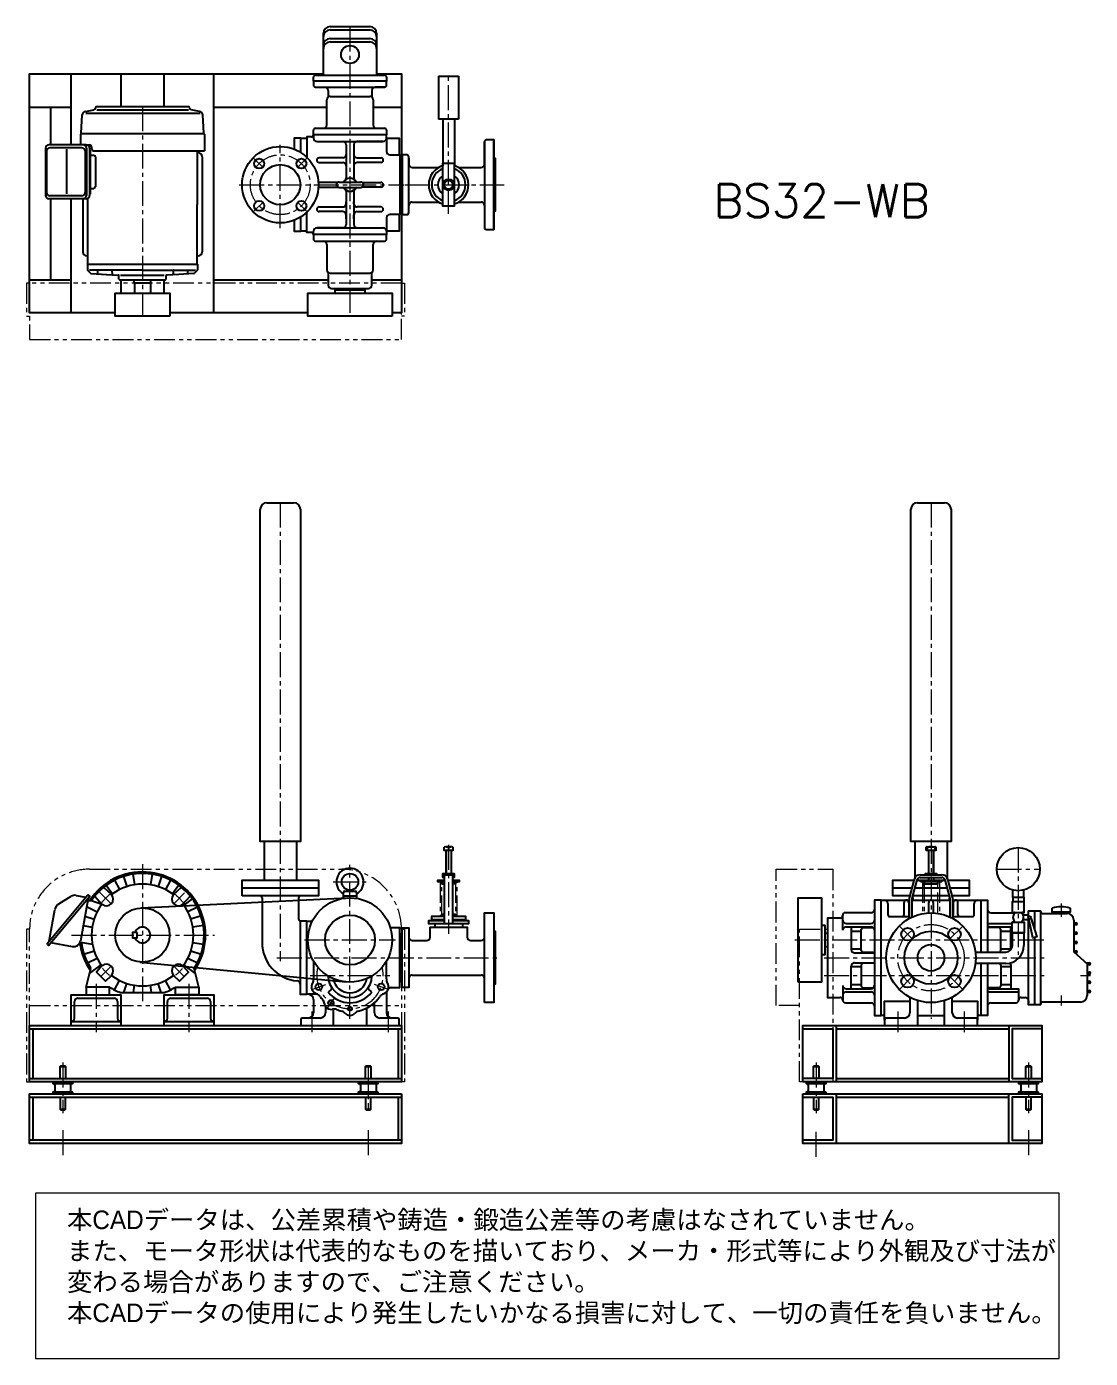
# Model space of a CAD drawing. Extents: x 6471 to 8073, y -2782 to -778.
import ezdxf
from ezdxf.enums import TextEntityAlignment as Align

# ---------------------------------------------------------------- set-up
doc = ezdxf.new("R2010")
doc.units = 0
doc.header["$LTSCALE"] = 50
doc.header["$MEASUREMENT"] = 0
doc.linetypes.add('CENTER2', pattern=[1.125, 0.75, -0.125, 0.125, -0.125])
doc.linetypes.add('PHANTOM2', pattern=[1.25, 0.625, -0.125, 0.125, -0.125, 0.125, -0.125])
doc.layers.add('1', color=7, linetype='CONTINUOUS')
for name, color, linetype, lineweight in [('オブジェクト', 3, 'CONTINUOUS', 25), ('テキスト（引出線含む）', 7, 'CONTINUOUS', 15), ('中心線', 1, 'CENTER2', 15), ('想像線（二点鎖線）', 2, 'PHANTOM2', 15), ('細線', 6, 'CONTINUOUS', 15)]:
    doc.layers.add(name, color=color, linetype=linetype, lineweight=lineweight)
doc.styles.add('ANLET-A', font='romans.shx', dxfattribs={"bigfont": 'extfont2.shx'})
doc.styles.add('スタイル1', font='MS PGothic.ttf')

# ---------------------------------------------------------------- blocks, each defined once
blk = doc.blocks.new('CADデータコメント')
at = {"layer": 'テキスト（引出線含む）'}
blk.add_lwpolyline([(0, 0), (220.22, 0), (220.22, 35.5), (0, 35.5)], close=True, dxfattribs=at)
at = {"layer": 'テキスト（引出線含む）', "insert": (6.76, 31.8), "char_height": 4, "width": 218.4495, "attachment_point": 1, "style": 'スタイル1'}
blk.add_mtext('本CADデータは、公差累積や鋳造・鍛造公差等の考慮はなされていません。\\Pまた、モータ形状は代表的なものを描いており、メーカ・形式等により外観及び寸法が\\P変わる場合がありますので、ご注意ください。\\P本CADデータの使用により発生したいかなる損害に対して、一切の責任を負いません。', dxfattribs=at)

msp = doc.modelspace()

# ---------------------------------------------------------------- linework, layer by layer
at = {"layer": '1', "color": 3, "linetype": 'Continuous'}
for p, q in [((6575.1, -899.6), (6575, -900.2)), ((6577.3, -897.5), (6714.3, -897.5)), ((6716.5, -899.6), (6716.6, -900.2)), ((6553.6, -938), (6555, -910.5)), ((6559.8, -905.2), (6572.5, -902.9)), ((6732.9, -908.4), (6560.3, -908.4)), ((6576.8, -902.5), (6715.1, -902.5)), ((6731.8, -905.2), (6719.1, -902.9)), ((6738, -938), (6736.6, -910.5)), ((6552.6, -939.6), (6552.6, -955.5)), ((6553.2, -938.5), (6737.5, -938.5)), ((6739.1, -939.6), (6739.1, -964.5)), ((6499.8, -960.5), (6499.8, -1031.5)), ((6561.2, -955.5), (6504.8, -955.5)), ((6554.3, -960), (6506.2, -960)), ((6532, -1029.2), (6532, -962.1)), ((6561.3, -955.5), (6565.4, -955.5)), ((6561.6, -960.5), (6561.6, -1031.5)), ((6566.2, -960.5), (6566.2, -1031.5)), ((6569.4, -961.5), (6569.4, -959.5)), ((6501.2, -965), (6501.2, -1027)), ((6559.3, -965), (6559.3, -1027)), ((6566.9, -962.5), (6566.2, -962.5)), ((6566.9, -962.5), (6566.9, -1029.5)), ((6566.9, -971), (6572.4, -971)), ((6572.4, -964.5), (6739.1, -964.5)), ((6575, -973.6), (6575, -1018.4)), ((6728.1, -964.5), (6728.1, -1045)), ((6729.8, -967.5), (6728.1, -967.5)), ((6735.8, -973.5), (6735.8, -1116.5)), ((6566.9, -1021), (6572.4, -1021)), ((6561.2, -1036.5), (6504.8, -1036.5)), ((6554.3, -1032), (6506.2, -1032)), ((6555.8, -1036.5), (6555.8, -1116.5)), ((6563.5, -1135), (6563.5, -1035.9)), ((6566.2, -1029.5), (6566.9, -1029.5)), ((6728.1, -1135), (6728.1, -1045)), ((6563.5, -1122.5), (6561.8, -1122.5)), ((6729.8, -1122.5), (6728.1, -1122.5)), ((6562.8, -1135), (6562.8, -1143.6)), ((6562.8, -1135), (6728.8, -1135)), ((6563.5, -1135), (6564.8, -1135)), ((6728.1, -1135), (6726.8, -1135)), ((6728.8, -1135), (6728.8, -1143.6)), ((6563.1, -1144.3), (6567.8, -1149)), ((6645.8, -1143.9), (6565.8, -1143.9)), ((6568.5, -1149.3), (6591.4, -1150.5)), ((6577.9, -1144), (6577.9, -1149.8)), ((6599.6, -1144), (6577.9, -1144)), ((6591.4, -1150.5), (6609.4, -1151.5)), ((6599.4, -1144), (6600.1, -1151)), ((6610.3, -1157.5), (6610.3, -1152.5)), ((6611.3, -1158.5), (6680.3, -1158.5)), ((6612.5, -1151.8), (6678.4, -1151.8)), ((6633.3, -1163.5), (6633.3, -1158.5)), ((6645.8, -1143.9), (6725.8, -1143.9)), ((6658.3, -1163.5), (6658.3, -1158.5)), ((6681.3, -1157.5), (6681.3, -1152.5)), ((6700.3, -1150.5), (6682.3, -1151.5)), ((6692.3, -1144), (6691.5, -1151)), ((6692, -1144), (6713.7, -1144)), ((6723.1, -1149.3), (6700.3, -1150.5)), ((6713.7, -1144), (6713.7, -1149.8)), ((6728.5, -1144.3), (6723.8, -1149)), ((6658.3, -1163.5), (6633.3, -1163.5)), ((6633.8, -1163.5), (6633.8, -1178.5)), ((6657.8, -1163.5), (6657.8, -1178.5)), ((6657.8, -1213.5), (6633.8, -1213.5))]:
    msp.add_line(p, q, dxfattribs=at)
for centre, radius, start, end in [((6572, -899.9), 3, 279.9998, 354.9999), ((6577.3, -899.8), 2.25, 90, 174.9998), ((6714.3, -899.8), 2.25, 5.0002, 90), ((6719.6, -899.9), 3, 185.0001, 260.0002), ((6560.8, -910.8), 5.75, 100, 177), ((6730.8, -910.8), 5.75, 3, 80), ((6553.8, -939.6), 1.25, 114.4558, 180), ((6553.1, -938), 0.5, 294.4564, 357), ((6738.5, -938), 0.5, 183, 245.5436), ((6737.8, -939.6), 1.25, 0, 65.5442), ((6504.8, -960.5), 5, 90, 180), ((6506.2, -965), 5, 90, 180), ((6554.3, -965), 5, 0, 90), ((6556.6, -960.5), 5, 0, 90), ((6561.2, -960.5), 5, 0, 90), ((6565.4, -959.5), 4, 0, 90), ((6572.4, -961.5), 3, 180, 270), ((6572.4, -973.6), 2.6, 0, 90), ((6729.8, -973.5), 6, 0, 90), ((6572.4, -1018.4), 2.6, 270, 0), ((6504.8, -1031.5), 5, 180, 270), ((6506.2, -1027), 5, 180, 270), ((6554.3, -1027), 5, 270, 0), ((6556.6, -1031.5), 5, 270, 0), ((6561.2, -1031.5), 5, 270, 0), ((6561.8, -1116.5), 6, 180, 270), ((6729.8, -1116.5), 6, 270, 0), ((6563.8, -1143.6), 1, 180, 225), ((6568.5, -1148.3), 1, 225, 266.9999), ((6598.9, -1144.5), 0.5, 0, 90), ((6598.9, -1144.5), 0.5, 0, 90), ((6609.3, -1152.5), 1, 0, 86.9999), ((6611.3, -1157.5), 1, 180, 270), ((6680.3, -1157.5), 1, 270, 0), ((6682.3, -1152.5), 1, 93.0001, 180), ((6692.8, -1144.5), 0.5, 90, 180), ((6692.8, -1144.5), 0.5, 90, 180), ((6723.1, -1148.3), 1, 273.0001, 315), ((6727.8, -1143.6), 1, 315, 0)]:
    msp.add_arc(centre, radius, start, end, dxfattribs=at)
at = {"layer": 'オブジェクト'}
for p, q in [((6928.3, -777.5), (6988.3, -777.5)), ((6918.3, -792.5), (6918.3, -787.5)), ((6918.3, -805.5), (6918.3, -792.5)), ((6928.3, -782.5), (6988.3, -782.5)), ((6928.3, -795.5), (6988.3, -795.5)), ((6928.3, -800.5), (6988.3, -800.5)), ((6998.3, -787.5), (6998.3, -792.5)), ((6998.3, -792.5), (6998.3, -805.5)), ((6918.3, -810.5), (6918.3, -805.5)), ((6918.3, -848.5), (6918.3, -810.5)), ((6998.3, -805.5), (6998.3, -810.5)), ((6998.3, -810.5), (6998.3, -848.5)), ((6538.3, -955.5), (6538.3, -848.5)), ((6613.3, -848.5), (6613.3, -897.5)), ((6678.3, -897.5), (6678.3, -848.5)), ((6753.3, -1208.5), (6753.3, -848.5)), ((6906.3, -850.5), (6916.3, -850.5)), ((6906.3, -850.5), (7010.3, -850.5)), ((7000.3, -850.5), (7010.3, -850.5)), ((7091.8, -852), (7121.8, -852)), ((7091.8, -852), (7091.8, -917)), ((7121.8, -852), (7121.8, -917)), ((6906.3, -868.5), (7010.3, -868.5)), ((6906.3, -868.5), (6920.3, -868.5)), ((6925.3, -873.5), (6925.3, -883.5)), ((6991.3, -873.5), (6991.3, -883.5)), ((6991.3, -873.5), (6991.3, -883.5)), ((7010.3, -868.5), (6996.3, -868.5)), ((7010.3, -868.5), (6996.3, -868.5)), ((6475.8, -898.5), (6538.3, -898.5)), ((6507.8, -955.5), (6507.8, -898.5)), ((6753.3, -898.5), (6923.3, -898.5)), ((6923.3, -925.5), (6923.3, -887.5)), ((6928.3, -882.5), (6988.3, -882.5)), ((6993.3, -887.5), (6993.3, -925.5)), ((6993.3, -898.5), (7035.8, -898.5)), ((7121.8, -917), (7091.8, -917)), ((7098.2, -917), (7098.2, -986.8)), ((7115.5, -917), (7115.5, -986.8)), ((6903.3, -940.5), (6903.3, -933.5)), ((6906.3, -930.5), (6918.3, -930.5)), ((6906.3, -930.5), (7010.3, -930.5)), ((6998.3, -930.5), (7010.3, -930.5)), ((7013.3, -933.5), (7013.3, -940.5)), ((6908.3, -950.5), (6947.3, -950.5)), ((6908.3, -950.5), (7008.3, -950.5)), ((6952.3, -955.5), (6952.3, -1005.3)), ((6964.3, -955.5), (6964.3, -1005.3)), ((7008.3, -950.5), (6969.3, -950.5)), ((7013.3, -945.5), (7013.3, -965.5)), ((7160.8, -951), (7160.8, -1080)), ((7160.8, -984.5), (7160.8, -951)), ((7174.8, -948), (7174.8, -974.5)), ((6947.3, -975), (6911.8, -975)), ((6911.8, -982), (6947.3, -982)), ((6952.3, -964), (6952.3, -970)), ((6964.3, -964), (6964.3, -970)), ((6969.3, -975), (7004.8, -975)), ((7004.8, -982), (6969.3, -982)), ((7033.3, -970.5), (7033.3, -978.5)), ((7046.8, -1057.5), (7046.8, -973.5)), ((7046.8, -975.5), (7046.8, -984.5)), ((6952.3, -987), (6952.3, -989.8)), ((6964.3, -987), (6964.3, -989.8)), ((7051.8, -989.5), (7091.8, -989.5)), ((7121.8, -989.5), (7155.8, -989.5)), ((6939.9, -1012), (6911.8, -1012)), ((6911.8, -1019), (6939.9, -1019)), ((6941.8, -1011.5), (6974.8, -1011.5)), ((6941.8, -1019.5), (6974.8, -1019.5)), ((6976.7, -1012), (7004.8, -1012)), ((7004.8, -1019), (6976.7, -1019)), ((7106.8, -1008), (7100.3, -1011.7)), ((7100.3, -1019.3), (7100.3, -1011.7)), ((7106.8, -1023), (7100.3, -1019.3)), ((7113.3, -1011.7), (7106.8, -1008)), ((7113.3, -1019.3), (7106.8, -1023)), ((7113.3, -1011.7), (7113.3, -1019.3)), ((6507.8, -1158.5), (6507.8, -1036.5)), ((6538.3, -1208.5), (6538.3, -1036.5)), ((6952.3, -1025.7), (6952.3, -1075.5)), ((6952.3, -1044), (6952.3, -1041.2)), ((6964.3, -1025.7), (6964.3, -1075.5)), ((6964.3, -1044), (6964.3, -1041.2)), ((7051.8, -1041.5), (7091.8, -1041.5)), ((7121.8, -1041.5), (7155.8, -1041.5)), ((6911.8, -1049), (6947.3, -1049)), ((6947.3, -1056), (6911.8, -1056)), ((6952.3, -1067), (6952.3, -1061)), ((6964.3, -1067), (6964.3, -1061)), ((7004.8, -1049), (6969.3, -1049)), ((6969.3, -1056), (7004.8, -1056)), ((7033.3, -1052.5), (7033.3, -1060.5)), ((7046.8, -1055.5), (7046.8, -1046.5)), ((7160.8, -1046.5), (7160.8, -1080)), ((7174.8, -1056.5), (7174.8, -1083)), ((6947.3, -1080.5), (6908.3, -1080.5)), ((6908.3, -1080.5), (7008.3, -1080.5)), ((6969.3, -1080.5), (7008.3, -1080.5)), ((7013.3, -1065.5), (7013.3, -1085.5)), ((6903.3, -1090.5), (6903.3, -1097.5)), ((6906.3, -1100.5), (6918.3, -1100.5)), ((6906.3, -1100.5), (7010.3, -1100.5)), ((6998.3, -1100.5), (7010.3, -1100.5)), ((7013.3, -1097.5), (7013.3, -1090.5)), ((6923.3, -1105.5), (6923.3, -1143.5)), ((6993.3, -1143.5), (6993.3, -1105.5)), ((6475.8, -1158.5), (6538.3, -1158.5)), ((6613.3, -1158.5), (6678.3, -1158.5)), ((6613.3, -1158.5), (6613.3, -1178.5)), ((6678.3, -1178.5), (6678.3, -1158.5)), ((6753.3, -1158.5), (6925.3, -1158.5)), ((6925.3, -1147.5), (6925.3, -1166.5)), ((6928.3, -1148.5), (6988.3, -1148.5)), ((6991.3, -1166.5), (6991.3, -1147.5)), ((6991.3, -1158.5), (7035.8, -1158.5)), ((6930.3, -1171.5), (6986.3, -1171.5)), ((6833.1, -1494.1), (6873.6, -1494.1)), ((7813.1, -1494.1), (7853.6, -1494.1)), ((6829, -2004.1), (6829, -2062.1)), ((6877.6, -2004.1), (6877.6, -2062.1)), ((7809, -2004.1), (7809, -2059.3)), ((7857.6, -2004.1), (7857.6, -2059.3)), ((7102.8, -2017.6), (7102.8, -2052.1)), ((7103.6, -2012.1), (7110.1, -2012.1)), ((7106.8, -2012.5), (7106.8, -2017.6)), ((7110.8, -2017.6), (7110.8, -2052.1)), ((7825.8, -2012.6), (7826.6, -2012.1)), ((7827.7, -2013.1), (7827.7, -2017.6)), ((7829.3, -2017.6), (7829.3, -2052.1)), ((7837.3, -2017.6), (7837.3, -2052.1)), ((7838.9, -2013.1), (7838.9, -2017.6)), ((7840.8, -2012.6), (7840, -2012.1)), ((6603.7, -2062.3), (6611, -2076.5)), ((6617.2, -2056.7), (6622.1, -2071.9)), ((6631.3, -2053.3), (6633.8, -2069.1)), ((6660.3, -2053.3), (6657.8, -2069.1)), ((6674.5, -2056.7), (6669.5, -2071.9)), ((6687.9, -2062.3), (6680.6, -2076.5)), ((7812.2, -2062.1), (7829.3, -2062.1)), ((7817.1, -2054.1), (7823.8, -2054.1)), ((7817.1, -2058.1), (7849.5, -2058.1)), ((7823.8, -2054.1), (7842.8, -2054.1)), ((7829.3, -2058.1), (7829.3, -2062.1)), ((7837.3, -2058.1), (7837.3, -2062.1)), ((7837.3, -2062.1), (7854.4, -2062.1)), ((7842.8, -2054.1), (7849.5, -2054.1)), ((6587.3, -2072.9), (6599.3, -2083.9)), ((6591.3, -2069.9), (6600.7, -2082.8)), ((6700.3, -2069.9), (6690.9, -2082.8)), ((6692.3, -2083.9), (6704.3, -2072.9)), ((6948.3, -2085.9), (6948.3, -2080.9)), ((6950.3, -2078.9), (6966.3, -2078.9)), ((6968.3, -2080.9), (6968.3, -2085.9)), ((7809, -2074.1), (7857.6, -2074.1)), ((6562.8, -2085.2), (6502.5, -2157.5)), ((6520, -2097.9), (6538.6, -2086.5)), ((6545.7, -2085.2), (6560.6, -2087.8)), ((6563.9, -2089.2), (6552.4, -2154.2)), ((6561.6, -2102), (6577.5, -2110.1)), ((6573.8, -2086.4), (6584.8, -2098.3)), ((6643.8, -2104), (6955.2, -2088.9)), ((6706.8, -2098.3), (6717.8, -2086.4)), ((6720.8, -2090.4), (6707.9, -2099.8)), ((6728.4, -2102.8), (6714.2, -2110.1)), ((6825.8, -2089.1), (6825.8, -2156.1)), ((6880.8, -2089.1), (6880.8, -2121.1)), ((6948.3, -2085.9), (6948.3, -2085)), ((6968.3, -2085), (6968.3, -2085.9)), ((7768.3, -2097.4), (7768.3, -2114.2)), ((7792.8, -2114.2), (7792.8, -2095.9)), ((7799.8, -2095.9), (7799.8, -2114.2)), ((7804.8, -2092.4), (7861.8, -2092.4)), ((7860.8, -2086.1), (7805.8, -2086.1)), ((7805.8, -2089.1), (7805.8, -2092.4)), ((7829.8, -2111.7), (7829.8, -2095.9)), ((7836.8, -2095.9), (7836.8, -2111.7)), ((7860.8, -2089.1), (7860.8, -2092.4)), ((7866.8, -2095.9), (7866.8, -2114.2)), ((7873.8, -2114.2), (7873.8, -2095.9)), ((7898.3, -2114.2), (7898.3, -2097.4)), ((7956.3, -2087.8), (7956.3, -2094.8)), ((7973, -2087.8), (7973, -2094.8)), ((6505.4, -2154), (6513.6, -2107.2)), ((6559, -2116.7), (6572.9, -2121.2)), ((6734, -2116.2), (6718.8, -2121.2)), ((7700.3, -2137.5), (7700.3, -2115.4)), ((7743.3, -2111.4), (7704.3, -2111.4)), ((7771.3, -2117.2), (7800.8, -2117.2)), ((7804.8, -2117.2), (7806.4, -2117.2)), ((7860.2, -2117.2), (7861.8, -2117.2)), ((7865.8, -2117.2), (7895.3, -2117.2)), ((7923.3, -2111.4), (7959.3, -2111.4)), ((7955.7, -2110.8), (7958.4, -2110.8)), ((7973.7, -2110.8), (7970.9, -2110.8)), ((7979.7, -2116.3), (7981.7, -2116.3)), ((7979.7, -2120.3), (7980.6, -2120.3)), ((7980.3, -2114.4), (7980.3, -2111.4)), ((8001.3, -2112.4), (8038.3, -2112.4)), ((8021, -2110.4), (8021, -2112.4)), ((8037.6, -2110.4), (8037.6, -2112.4)), ((6556.5, -2130.7), (6570, -2132.9)), ((6737.4, -2130.4), (6721.6, -2132.9)), ((7085.9, -2128.1), (7085.9, -2133.1)), ((7127.8, -2128.1), (7127.8, -2133.1)), ((7705.3, -2127.7), (7743.3, -2127.7)), ((7705.3, -2132.5), (7743.3, -2132.5)), ((7713.3, -2132.5), (7713.3, -2166.6)), ((7713.3, -2138.9), (7728.3, -2138.9)), ((7728.3, -2168), (7728.3, -2136.8)), ((7921.3, -2127.7), (7955.7, -2127.7)), ((7921.3, -2132.5), (7955.7, -2132.5)), ((7938.3, -2168), (7938.3, -2136.8)), ((7938.3, -2138.9), (7953.3, -2138.9)), ((7953.3, -2167.3), (7953.3, -2132.5)), ((7958.4, -2125.8), (7955.7, -2125.8)), ((7970.9, -2125.8), (7973.7, -2125.8)), ((8048.3, -2126.6), (8051.8, -2126.6)), ((8051.8, -2129.6), (8048.3, -2129.6)), ((8048.3, -2140.6), (8051.8, -2140.6)), ((8051.8, -2143.6), (8048.3, -2143.6)), ((6540.6, -2162.5), (6507.6, -2156.6)), ((6552.2, -2155.6), (6570.4, -2158.9)), ((6737.4, -2159.4), (6721.6, -2156.9)), ((7051.8, -2153.1), (7073.8, -2153.1)), ((7139.8, -2153.1), (7155.8, -2153.1)), ((8048.3, -2154.6), (8051.8, -2154.6)), ((8051.8, -2157.6), (8048.3, -2157.6)), ((6557.6, -2173.5), (6572.9, -2168.6)), ((6563.2, -2187), (6577.5, -2179.7)), ((6714.2, -2179.7), (6728.4, -2187)), ((6718.8, -2168.6), (6734, -2173.5)), ((6903.3, -2184.1), (6903.3, -2205.9)), ((7013.3, -2205.9), (7013.3, -2184.1)), ((7713.3, -2165.9), (7728.3, -2165.9)), ((7718.3, -2171.6), (7748.3, -2171.6)), ((7900.2, -2170.5), (7946, -2170.5)), ((7938.3, -2165.9), (7953.3, -2165.9)), ((8048.3, -2168.6), (8051.8, -2168.6)), ((8051.8, -2171.6), (8050, -2171.6)), ((6560.8, -2223.3), (6568.1, -2195.4)), ((6566.1, -2202.8), (6583.8, -2190)), ((6641.9, -2185.6), (6952.2, -2215.6)), ((6725.5, -2202.8), (6707.9, -2190)), ((6730.8, -2223.3), (6723.6, -2195.4)), ((7051.8, -2205.1), (7155.8, -2205.1)), ((7713.3, -2225.7), (7713.3, -2191.6)), ((7713.3, -2192.4), (7728.3, -2192.4)), ((7718.3, -2186.6), (7748.3, -2186.6)), ((7728.3, -2190.3), (7728.3, -2221.5)), ((7946, -2187.8), (7900.2, -2187.8)), ((7938.3, -2190.3), (7938.3, -2221.5)), ((7938.3, -2192.4), (7953.3, -2192.4)), ((7953.3, -2189.6), (7953.3, -2225.7)), ((8066.6, -2186.6), (8071.8, -2186.6)), ((8071.8, -2189.6), (8068.3, -2189.6)), ((8068.3, -2200.6), (8071.8, -2200.6)), ((8071.8, -2203.6), (8068.3, -2203.6)), ((6603.7, -2227.5), (6611, -2213.2)), ((6617.7, -2231.5), (6622.1, -2217.8)), ((6632.1, -2231.5), (6633.8, -2220.6)), ((6659.5, -2231.5), (6657.8, -2220.6)), ((6673.9, -2231.5), (6669.5, -2217.8)), ((6687.9, -2227.5), (6680.6, -2213.2)), ((7700.3, -2220.7), (7700.3, -2242.9)), ((7713.3, -2219.4), (7728.3, -2219.4)), ((7938.3, -2219.4), (7953.3, -2219.4)), ((8068.3, -2214.6), (8071.8, -2214.6)), ((8071.8, -2217.6), (8068.3, -2217.6)), ((6543.3, -2269.9), (6543.3, -2244.9)), ((6548.3, -2239.9), (6603.3, -2239.9)), ((6608.3, -2244.9), (6608.3, -2269.9)), ((6612.6, -2231.5), (6679, -2231.5)), ((6683.3, -2269.9), (6683.3, -2244.9)), ((6688.3, -2239.9), (6743.3, -2239.9)), ((6748.3, -2244.9), (6748.3, -2269.9)), ((6903.3, -2242.1), (6903.3, -2261.9)), ((6929.7, -2227.5), (6925.6, -2230.5)), ((6991.1, -2230.5), (6987, -2227.5)), ((7013.3, -2232.1), (7013.3, -2261.9)), ((7705.3, -2225.7), (7743.3, -2225.7)), ((7705.3, -2230.5), (7743.3, -2230.5)), ((7801.3, -2238.6), (7801.3, -2261.9)), ((7865.3, -2261.9), (7865.3, -2238.6)), ((7921.3, -2230.5), (7965.3, -2230.5)), ((7969.3, -2238.9), (7975.3, -2238.9)), ((7980.3, -2243.9), (7980.3, -2246.9)), ((8068.3, -2228.6), (8071.8, -2228.6)), ((8071.8, -2231.6), (8068.3, -2231.6)), ((6921.3, -2252.4), (6921.3, -2261.9)), ((6995.3, -2261.9), (6995.3, -2246.6)), ((7704.3, -2246.9), (7743.3, -2246.9)), ((7923.3, -2246.9), (7961.3, -2246.9)), ((8058.3, -2245.9), (8001.3, -2245.9)), ((6538.3, -2274.9), (6613.3, -2274.9)), ((6678.3, -2274.9), (6753.3, -2274.9)), ((6913.3, -2269.9), (6886.3, -2269.9)), ((7030.3, -2269.9), (7003.3, -2269.9)), ((7690.3, -2280.9), (7690.3, -2365.9)), ((7793.3, -2269.9), (7766.3, -2269.9)), ((7813.3, -2265.9), (7853.3, -2265.9)), ((7900.3, -2269.9), (7873.3, -2269.9)), ((7950.3, -2280.9), (7950.3, -2365.9)), ((6475.8, -2285.9), (7035.8, -2285.9)), ((6480.8, -2285.9), (6480.8, -2360.9)), ((7030.8, -2285.9), (7030.8, -2360.9)), ((7690.3, -2285.9), (7950.3, -2285.9)), ((6521.8, -2342.9), (6529.8, -2342.9)), ((6981.8, -2342.9), (6989.8, -2342.9)), ((7656.3, -2342.9), (7664.3, -2342.9)), ((7976.3, -2342.9), (7984.3, -2342.9)), ((6475.8, -2360.9), (7035.8, -2360.9)), ((7690.3, -2360.9), (7950.3, -2360.9)), ((6510.8, -2368.2), (6512, -2368.2)), ((6512, -2381.6), (6510.8, -2381.6)), ((6514, -2370.2), (6514, -2379.6)), ((6537.6, -2370.2), (6537.6, -2379.6)), ((6540.8, -2368.2), (6539.6, -2368.2)), ((6539.6, -2381.6), (6540.8, -2381.6)), ((6970.8, -2368.2), (6972, -2368.2)), ((6972, -2381.6), (6970.8, -2381.6)), ((6974, -2370.2), (6974, -2379.6)), ((6997.6, -2370.2), (6997.6, -2379.6)), ((7000.8, -2368.2), (6999.6, -2368.2)), ((6999.6, -2381.6), (7000.8, -2381.6)), ((7645.3, -2368.2), (7646.5, -2368.2)), ((7646.5, -2381.6), (7645.3, -2381.6)), ((7648.5, -2370.2), (7648.5, -2379.6)), ((7672.1, -2370.2), (7672.1, -2379.6)), ((7675.3, -2368.2), (7674.1, -2368.2)), ((7674.1, -2381.6), (7675.3, -2381.6)), ((7690.3, -2383.9), (7690.3, -2458.9)), ((7950.3, -2458.9), (7950.3, -2383.9)), ((7965.3, -2368.2), (7966.5, -2368.2)), ((7966.5, -2381.6), (7965.3, -2381.6)), ((7968.5, -2370.2), (7968.5, -2379.6)), ((7992.1, -2370.2), (7992.1, -2379.6)), ((7995.3, -2368.2), (7994.1, -2368.2)), ((7994.1, -2381.6), (7995.3, -2381.6)), ((6475.8, -2388.9), (7035.8, -2388.9)), ((6480.8, -2388.9), (6480.8, -2453.9)), ((7030.8, -2388.9), (7030.8, -2453.9)), ((7690.3, -2388.9), (7950.3, -2388.9)), ((6521.8, -2406.9), (6529.8, -2406.9)), ((6981.8, -2406.9), (6989.8, -2406.9)), ((7656.3, -2406.9), (7664.3, -2406.9)), ((7976.3, -2406.9), (7984.3, -2406.9)), ((7035.8, -2453.9), (6475.8, -2453.9))]:
    msp.add_line(p, q, dxfattribs=at)
for points in [[(6604.8, -1208.5), (6475.8, -1208.5), (6475.8, -848.5), (6918.3, -848.5)], [(7013.3, -853.5), (7013.3, -859.5), (6903.3, -859.5), (6903.3, -853.5)], [(7013.3, -865.5), (7013.3, -859.5), (6903.3, -859.5), (6903.3, -865.5)], [(6998.3, -848.5), (7035.8, -848.5), (7035.8, -979.5)], [(7013.3, -945.5), (7013.3, -940.5), (6903.3, -940.5), (6903.3, -945.5)], [(6884.3, -945.5), (6874.3, -945.5), (6874.3, -962)], [(6884.3, -967.1), (6884.3, -945.5), (6893.3, -945.5)], [(6900.3, -943.5), (6893.3, -943.5), (6893.3, -974.2)], [(7013.3, -945.5), (7032.3, -945.5), (7032.3, -970.5)], [(7163.8, -1083), (7174.8, -1083), (7174.8, -948), (7163.8, -948)], [(7018.3, -970.5), (7033.3, -970.5), (7033.3, -1060.5), (7018.3, -1060.5)], [(7034.3, -979.5), (7035.3, -979.5), (7035.3, -1051.5), (7034.3, -1051.5)], [(7036.8, -979.5), (7035.3, -979.5), (7035.3, -1051.5), (7036.8, -1051.5)], [(7043.8, -970.5), (7036.8, -970.5), (7036.8, -1060.5), (7043.8, -1060.5)], [(7175.8, -975.5), (7176.8, -975.5), (7176.8, -1055.5), (7175.8, -1055.5)], [(6900.3, -1087.5), (6893.3, -1087.5), (6893.3, -1056.8)], [(7032.3, -1060.5), (7032.3, -1085.5), (7013.3, -1085.5)], [(7035.8, -1051.5), (7035.8, -1208.5), (7021.8, -1208.5)], [(6874.3, -1069), (6874.3, -1085.5), (6884.3, -1085.5)], [(6893.3, -1085.5), (6884.3, -1085.5), (6884.3, -1063.9)], [(7013.3, -1085.5), (7013.3, -1090.5), (6903.3, -1090.5), (6903.3, -1085.5)], [(6686.8, -1213.5), (6604.8, -1213.5), (6604.8, -1178.5), (6686.8, -1178.5), (6686.8, -1213.5)], [(7021.8, -1213.5), (6894.8, -1213.5), (6894.8, -1178.5), (7021.8, -1178.5), (7021.8, -1213.5)], [(6935.8, -1178.5), (6935.8, -1173.5), (6980.8, -1173.5), (6980.8, -1178.5)], [(6968.3, -1171.5), (6968.3, -1173.5), (6948.3, -1173.5), (6948.3, -1171.5)], [(6894.8, -1208.5), (6686.8, -1208.5)], [(6883.6, -1504.1), (6883.6, -2004.1), (6823.1, -2004.1), (6823.1, -1504.1)], [(7863.6, -1504.1), (7863.6, -2004.1), (7803.1, -2004.1), (7803.1, -1504.1)], [(7113.3, -2012.5), (7113.3, -2017.6), (7100.3, -2017.6), (7100.3, -2012.5)], [(7825.8, -2017.6), (7825.8, -2012.6), (7826.6, -2012.1), (7840, -2012.1), (7840.8, -2012.6), (7840.8, -2017.6), (7825.8, -2017.6)], [(6795.8, -2074.1), (6795.8, -2062.1), (6910.8, -2062.1), (6910.8, -2074.1)], [(7100.8, -2065.1), (7090.8, -2065.1), (7090.8, -2062.1), (7100.8, -2062.1)], [(7100.8, -2058.1), (7098.3, -2058.1), (7098.3, -2052.1), (7115.3, -2052.1), (7115.3, -2058.1), (7112.8, -2058.1)], [(7100.8, -2128.1), (7100.8, -2054.1), (7112.8, -2054.1), (7112.8, -2128.1), (7100.8, -2128.1)], [(7112.8, -2062.1), (7122.8, -2062.1), (7122.8, -2065.1), (7112.8, -2065.1)], [(7775.8, -2074.1), (7775.8, -2062.1), (7808.1, -2062.1)], [(7800.8, -2120), (7800.8, -2089.3), (7808.4, -2060.8)], [(7804.8, -2117.9), (7804.8, -2089.8), (7812.3, -2061.8)], [(7817.3, -2065.1), (7817.3, -2062.1), (7849.3, -2062.1), (7849.3, -2065.1), (7817.3, -2065.1)], [(7824.8, -2053.1), (7824.8, -2052.1), (7841.8, -2052.1), (7841.8, -2053.1)], [(7854.3, -2061.8), (7861.8, -2089.8), (7861.8, -2117.9)], [(7858.2, -2060.8), (7865.8, -2089.3), (7865.8, -2120)], [(7858.5, -2062.1), (7890.8, -2062.1), (7890.8, -2074.1)], [(6795.8, -2086.1), (6795.8, -2074.1), (6910.8, -2074.1), (6910.8, -2086.1), (6795.8, -2086.1)], [(6950.3, -2078.9), (6958.3, -2077.4), (6966.3, -2078.9)], [(7096.6, -2065.1), (7096.6, -2068.1), (7100.8, -2068.1)], [(7117, -2065.1), (7117, -2068.1), (7112.8, -2068.1)], [(7801.7, -2086.1), (7775.8, -2086.1), (7775.8, -2074.1), (7804.9, -2074.1)], [(7823.1, -2065.1), (7823.1, -2068.1), (7843.5, -2068.1), (7843.5, -2065.1)], [(7861.7, -2074.1), (7890.8, -2074.1), (7890.8, -2086.1), (7865, -2086.1)], [(7956.2, -2077.1), (7956.2, -2087.8), (7973.2, -2087.8), (7973.2, -2077.1)], [(6502.6, -2159.4), (6504.2, -2160.7), (6566.3, -2086.3), (6564.7, -2085)], [(6568.9, -2093), (6563.2, -2093), (6568.9, -2093), (6584.8, -2098.3)], [(6948.3, -2089.7), (6948.3, -2085.9), (6968.3, -2085.9), (6968.3, -2089.7)], [(7633.3, -2215.9), (7633.3, -2088.9), (7668.3, -2088.9), (7668.3, -2215.9), (7633.3, -2215.9)], [(7758.3, -2092.4), (7748.3, -2092.4), (7748.3, -2265.9), (7758.3, -2265.9)], [(7763.3, -2265.9), (7758.3, -2265.9), (7758.3, -2092.4), (7800.8, -2092.4)], [(7865.8, -2092.4), (7908.3, -2092.4), (7908.3, -2170.5)], [(7908.3, -2092.4), (7918.3, -2092.4), (7918.3, -2170.5)], [(7973.7, -2094.8), (7955.7, -2094.8), (7955.7, -2110.8), (7973.7, -2110.8), (7973.7, -2094.8)], [(8042.8, -2104.4), (8042.8, -2110.4), (8015.8, -2110.4), (8015.8, -2104.4)], [(6893.3, -2124.1), (6883.3, -2124.1), (6883.3, -2234.1), (6893.3, -2234.1)], [(6909.6, -2234.1), (6893.3, -2234.1), (6893.3, -2124.1), (6901.4, -2124.1)], [(7112.8, -2123.1), (7136.8, -2123.1), (7136.8, -2128.1), (7076.8, -2128.1), (7076.8, -2123.1), (7100.8, -2123.1)], [(7081.8, -2121.6), (7081.3, -2121.6), (7081.3, -2116.6), (7100.8, -2116.6)], [(7081.8, -2123.1), (7081.8, -2121.6), (7100.8, -2121.6)], [(7096.8, -2116.6), (7096.8, -2113.6), (7100.8, -2113.6)], [(7112.8, -2113.6), (7116.8, -2113.6), (7116.8, -2116.6)], [(7112.8, -2116.6), (7132.3, -2116.6), (7132.3, -2121.6), (7131.8, -2121.6)], [(7112.8, -2121.6), (7131.8, -2121.6), (7131.8, -2123.1)], [(7160.8, -2246.6), (7160.8, -2111.6), (7174.8, -2111.6), (7174.8, -2246.6), (7160.8, -2246.6)], [(7696.3, -2119.4), (7677.3, -2119.4), (7677.3, -2238.9), (7696.3, -2238.9)], [(7971.6, -2114.3), (7979.7, -2114.3), (7979.7, -2122.3), (7971.6, -2122.3)], [(7980.3, -2116.3), (7980.3, -2108.4), (7989.3, -2108.4), (7989.3, -2137.3)], [(7989.3, -2148.2), (7989.3, -2249.9), (7980.3, -2249.9), (7980.3, -2120.3)], [(7983.4, -2119.2), (7992.6, -2147.4), (7986.8, -2148.9), (7980.5, -2119.9)], [(7989.3, -2108.4), (7998.3, -2108.4), (7998.3, -2249.9), (7989.3, -2249.9)], [(8048.3, -2122.4), (8048.3, -2170.1), (8068.3, -2188.1), (8068.3, -2235.9)], [(6637.8, -2140.9), (6630.8, -2140.9), (6630.8, -2148.9), (6637.8, -2148.9), (6637.8, -2140.9)], [(7016.2, -2224.1), (7033.3, -2224.1), (7033.3, -2134.1), (7019.1, -2134.1)], [(7033.3, -2215.1), (7035.3, -2215.1), (7035.3, -2143.1), (7033.3, -2143.1)], [(7036.8, -2143.1), (7035.3, -2143.1), (7035.3, -2215.1), (7036.8, -2215.1)], [(7036.8, -2224.1), (7036.8, -2134.1), (7046.8, -2134.1), (7046.8, -2224.1), (7036.8, -2224.1)], [(7078.8, -2148.1), (7078.8, -2133.1), (7134.8, -2133.1), (7134.8, -2148.1)], [(7174.8, -2139.1), (7176.8, -2139.1), (7176.8, -2219.1), (7174.8, -2219.1)], [(7668.3, -2129.9), (7673.3, -2129.9), (7673.3, -2174.9), (7668.3, -2174.9)], [(7677.3, -2142.4), (7673.3, -2142.4), (7673.3, -2162.4), (7677.3, -2162.4)], [(7731.3, -2133.8), (7746.3, -2133.8), (7746.3, -2133.5)], [(7935.3, -2133.8), (7920.3, -2133.8), (7920.3, -2132.7)], [(7955.7, -2141.8), (7955.7, -2125.8), (7973.7, -2125.8), (7973.7, -2141.8), (7955.7, -2141.8)], [(7956, -2160.5), (7956, -2141.8), (7973.3, -2141.8), (7973.3, -2160.5)], [(7746.3, -2171.6), (7746.3, -2171), (7731.3, -2171)], [(6584.8, -2191.4), (6576.4, -2200.8), (6589.9, -2214.3), (6599.3, -2205.8)], [(6706.8, -2191.4), (6715.2, -2200.8), (6701.7, -2214.3), (6692.3, -2205.8)], [(7746.3, -2186.6), (7746.3, -2187.3), (7731.3, -2187.3)], [(7908.3, -2187.8), (7908.3, -2265.9), (7903.3, -2265.9)], [(7918.3, -2187.8), (7918.3, -2265.9), (7908.3, -2265.9)], [(6560.8, -2234.9), (6596.3, -2234.9), (6596.3, -2223.3), (6560.8, -2223.3), (6560.8, -2234.9)], [(6730.8, -2234.9), (6695.3, -2234.9), (6695.3, -2223.3), (6730.8, -2223.3), (6730.8, -2234.9)], [(7731.3, -2224.5), (7746.3, -2224.5), (7746.3, -2224.7)], [(7935.3, -2224.5), (7920.3, -2224.5), (7920.3, -2225.6)], [(6538.3, -2280.9), (6538.3, -2234.9), (6613.3, -2234.9), (6613.3, -2280.9)], [(6678.3, -2280.9), (6678.3, -2234.9), (6753.3, -2234.9), (6753.3, -2280.9)], [(7763.3, -2272.9), (7763.3, -2280.9), (7813.3, -2280.9), (7813.3, -2243.6)], [(7763.3, -2272.9), (7763.3, -2244.5), (7801.3, -2244.5)], [(7853.3, -2243.6), (7853.3, -2280.9), (7903.3, -2280.9), (7903.3, -2272.9)], [(7865.3, -2244.5), (7903.3, -2244.5), (7903.3, -2272.9)], [(7921.3, -2225.7), (7965.3, -2225.7), (7965.3, -2242.9)], [(6884.3, -2271.9), (6884.3, -2280.9), (6933.3, -2280.9), (6933.3, -2256.3)], [(6983.3, -2254.9), (6983.3, -2280.9), (7032.3, -2280.9), (7032.3, -2271.9)], [(6475.8, -2365.9), (6475.8, -2280.9), (7035.8, -2280.9), (7035.8, -2365.9), (6475.8, -2365.9)], [(7640.3, -2365.9), (7640.3, -2280.9), (8000.3, -2280.9), (8000.3, -2365.9), (7640.3, -2365.9)], [(7640.3, -2285.9), (7685.3, -2285.9), (7685.3, -2360.9), (7640.3, -2360.9)], [(8000.3, -2285.9), (7955.3, -2285.9), (7955.3, -2360.9), (8000.3, -2360.9)], [(6521.8, -2360.9), (6521.8, -2342.9), (6522.8, -2341.9), (6528.8, -2341.9), (6529.8, -2342.9), (6529.8, -2360.9)], [(6981.8, -2360.9), (6981.8, -2342.9), (6982.8, -2341.9), (6988.8, -2341.9), (6989.8, -2342.9), (6989.8, -2360.9)], [(7656.3, -2360.9), (7656.3, -2342.9), (7657.3, -2341.9), (7663.3, -2341.9), (7664.3, -2342.9), (7664.3, -2360.9)], [(7976.3, -2360.9), (7976.3, -2342.9), (7977.3, -2341.9), (7983.3, -2341.9), (7984.3, -2342.9), (7984.3, -2360.9)], [(7035.8, -2383.9), (7035.8, -2458.9), (6475.8, -2458.9), (6475.8, -2383.9), (7035.8, -2383.9)], [(6540.8, -2365.9), (6510.8, -2365.9), (6510.8, -2368.2), (6540.8, -2368.2), (6540.8, -2365.9)], [(6540.8, -2381.6), (6510.8, -2381.6), (6510.8, -2383.9), (6540.8, -2383.9), (6540.8, -2381.6)], [(7000.8, -2365.9), (6970.8, -2365.9), (6970.8, -2368.2), (7000.8, -2368.2), (7000.8, -2365.9)], [(7000.8, -2381.6), (6970.8, -2381.6), (6970.8, -2383.9), (7000.8, -2383.9), (7000.8, -2381.6)], [(7640.3, -2383.9), (8000.3, -2383.9), (8000.3, -2458.9), (7640.3, -2458.9), (7640.3, -2383.9)], [(7675.3, -2365.9), (7645.3, -2365.9), (7645.3, -2368.2), (7675.3, -2368.2), (7675.3, -2365.9)], [(7675.3, -2381.6), (7645.3, -2381.6), (7645.3, -2383.9), (7675.3, -2383.9), (7675.3, -2381.6)], [(7995.3, -2365.9), (7965.3, -2365.9), (7965.3, -2368.2), (7995.3, -2368.2), (7995.3, -2365.9)], [(7995.3, -2381.6), (7965.3, -2381.6), (7965.3, -2383.9), (7995.3, -2383.9), (7995.3, -2381.6)], [(6521.8, -2388.9), (6521.8, -2406.9), (6522.8, -2407.9), (6528.8, -2407.9), (6529.8, -2406.9), (6529.8, -2388.9)], [(6981.8, -2388.9), (6981.8, -2406.9), (6982.8, -2407.9), (6988.8, -2407.9), (6989.8, -2406.9), (6989.8, -2388.9)], [(7640.3, -2388.9), (7685.3, -2388.9), (7685.3, -2453.9), (7640.3, -2453.9)], [(7656.3, -2388.9), (7656.3, -2406.9), (7657.3, -2407.9), (7663.3, -2407.9), (7664.3, -2406.9), (7664.3, -2388.9)], [(8000.3, -2388.9), (7955.3, -2388.9), (7955.3, -2453.9), (8000.3, -2453.9)], [(7976.3, -2388.9), (7976.3, -2406.9), (7977.3, -2407.9), (7983.3, -2407.9), (7984.3, -2406.9), (7984.3, -2388.9)]]:
    msp.add_lwpolyline(points, dxfattribs=at)
msp.add_lwpolyline([(7098.3, -983), (7115.3, -983), (7115.3, -1048), (7098.3, -1048)], close=True, dxfattribs=at)
for centre, radius in [((6958.3, -819.5), 13.5), ((6853.3, -1015.5), 57.5), ((6821.5, -983.7), 7.5), ((6885.1, -983.7), 7.5), ((6853.3, -1015.5), 30.3), ((7106.8, -1015.5), 8.5), ((7106.8, -1015.5), 6.5), ((6821.5, -1047.3), 7.5), ((6885.1, -1047.3), 7.5), ((7964.7, -2045.8), 32.5), ((6958.3, -2064.9), 12.5), ((6645.8, -2144.9), 40.9), ((6958.3, -2152.4), 63.5), ((6958.3, -2152.4), 37.5), ((7833.3, -2179.1), 67.5), ((7981.7, -2118.3), 2), ((7798, -2143.8), 9.5), ((7833.3, -2179.1), 40), ((7868.7, -2143.8), 9.5), ((7833.3, -2179.1), 20), ((7798, -2214.5), 9.5), ((7868.7, -2214.5), 9.5), ((6911.3, -2223), 5), ((7005.3, -2223), 5), ((6929.6, -2246.8), 4), ((6958.3, -2255.9), 3)]:
    msp.add_circle(centre, radius, dxfattribs=at)
for centre, radius, start, end in [((6928.3, -787.5), 10, 90, 180), ((6988.3, -787.5), 10, 0, 90), ((6928.3, -792.5), 10, 90, 180), ((6928.3, -805.5), 10, 90, 180), ((6928.3, -810.5), 10, 90, 180), ((6988.3, -792.5), 10, 0, 90), ((6988.3, -805.5), 10, 0, 90), ((6988.3, -810.5), 10, 0, 90), ((6906.3, -853.5), 3, 90, 180), ((6916.3, -848.5), 2, 270, 0), ((7000.3, -848.5), 2, 180, 270), ((7010.3, -853.5), 3, 0, 90), ((6906.3, -865.5), 3, 180, 270), ((6920.3, -873.5), 5, 0, 90), ((6996.3, -873.5), 5, 90, 180), ((6996.3, -873.5), 5, 90, 180), ((7010.3, -865.5), 3, 270, 0), ((6928.3, -887.5), 5, 90, 180), ((6988.3, -887.5), 5, 0, 90), ((6900.3, -940.5), 3, 270, 0), ((6906.3, -933.5), 3, 90, 180), ((6918.3, -925.5), 5, 270, 0), ((6998.3, -925.5), 5, 180, 270), ((7010.3, -933.5), 3, 0, 90), ((6908.3, -945.5), 5, 180, 270), ((6947.3, -955.5), 5, 0, 90), ((6969.3, -955.5), 5, 90, 180), ((7008.3, -945.5), 5, 270, 0), ((7163.8, -951), 3, 90, 180), ((6911.8, -978.5), 3.5, 90, 270), ((6947.3, -970), 5, 270, 0), ((6947.3, -987), 5, 0, 90), ((6969.3, -970), 5, 180, 270), ((6969.3, -987), 5, 90, 180), ((7004.8, -978.5), 3.5, 270, 90), ((7018.3, -965.5), 5, 180, 270), ((7034.3, -978.5), 1, 180, 270), ((7043.8, -973.5), 3, 0, 90), ((7175.8, -974.5), 1, 180, 270), ((7051.8, -984.5), 5, 180, 270), ((7106.8, -1015.5), 30, 106.4593, 253.5407), ((7106.8, -1015.5), 25.5, 109.4713, 250.5287), ((7106.8, -1015.5), 16, 122.0899, 237.9101), ((7106.8, -1015.5), 30, 286.4592, 73.5408), ((7106.8, -1015.5), 25.5, 289.4712, 70.5288), ((7106.8, -1015.5), 16, 302.09, 57.91), ((7155.8, -984.5), 5, 270, 0), ((6911.8, -1015.5), 3.5, 90, 108.2514), ((6911.8, -1015.5), 3.5, 251.7486, 270), ((6941.8, -1015.5), 4, 90, 270), ((6945.9, -1007), 5, 295.8419, 325.4819), ((6945.9, -1024), 5, 34.5181, 64.1581), ((6958.3, -1015.5), 10, 23.578, 156.418), ((6958.3, -1015.5), 10, 203.58, 336.42), ((6958.3, -1015.5), 10, 137.1666, 145.4819), ((6958.3, -1015.5), 10, 214.5181, 222.8334), ((6947.3, -1005.3), 5, 317.1666, 0), ((6947.3, -1025.7), 5, 0, 42.8334), ((6969.3, -1005.3), 5, 180, 222.8334), ((6969.3, -1025.7), 5, 137.1666, 180), ((6958.3, -1015.5), 10, 34.5181, 42.8334), ((6958.3, -1015.5), 10, 317.1666, 325.4819), ((6970.7, -1007), 5, 214.5181, 244.1581), ((6970.7, -1024), 5, 115.8419, 145.4819), ((6974.8, -1015.5), 4, 270, 90), ((7004.8, -1015.5), 3.5, 270, 90), ((7051.8, -1046.5), 5, 90, 180), ((7155.8, -1046.5), 5, 0, 90), ((6911.8, -1052.5), 3.5, 90, 270), ((6947.3, -1044), 5, 270, 0), ((6947.3, -1061), 5, 0, 90), ((6969.3, -1044), 5, 180, 270), ((6969.3, -1061), 5, 90, 180), ((7004.8, -1052.5), 3.5, 270, 90), ((7018.3, -1065.5), 5, 90, 180), ((7034.3, -1052.5), 1, 90, 180), ((7043.8, -1057.5), 3, 270, 0), ((7175.8, -1056.5), 1, 90, 180), ((6908.3, -1085.5), 5, 90, 180), ((6947.3, -1075.5), 5, 270, 0), ((6969.3, -1075.5), 5, 180, 270), ((7008.3, -1085.5), 5, 0, 90), ((7163.8, -1080), 3, 180, 270), ((6900.3, -1090.5), 3, 0, 90), ((6906.3, -1097.5), 3, 180, 270), ((6918.3, -1105.5), 5, 0, 90), ((6998.3, -1105.5), 5, 90, 180), ((7010.3, -1097.5), 3, 270, 0), ((6928.3, -1143.5), 5, 180, 270), ((6988.3, -1143.5), 5, 270, 0), ((6930.3, -1166.5), 5, 180, 270), ((6986.3, -1166.5), 5, 270, 0), ((6833.1, -1504.1), 10, 90, 180), ((6873.6, -1504.1), 10, 0, 90), ((7813.1, -1504.1), 10, 90, 180), ((7853.6, -1504.1), 10, 0, 90), ((7103.6, -2028.1), 16, 78.2802, 101.7198), ((7110.1, -2028.1), 16, 78.2802, 101.7198), ((7826.7, -2013.1), 1.02, 0, 94.0143), ((7833.3, -2028.1), 16, 69.4012, 110.5988), ((7840, -2013.1), 1.02, 85.9857, 180), ((6958.3, -2064.9), 20.5, 304.8499, 235.1501), ((6645.8, -2144.9), 95, 325.7453, 146.923), ((6645.8, -2144.9), 92.7, 326.9857, 146.0035), ((7817.1, -2063.1), 9, 90, 165), ((7817.1, -2063.1), 5, 90, 165), ((7823.8, -2053.1), 1, 270, 0), ((7842.8, -2053.1), 1, 180, 270), ((7849.5, -2063.1), 9, 15, 90), ((7849.5, -2063.1), 5, 15, 90), ((6563.8, -2086.1), 1.36, 50, 140), ((6591.6, -2090.6), 10.2, 228.8226, 41.1774), ((6645.8, -2144.9), 76.7, 52.6451, 127.3549), ((6700, -2090.6), 10.2, 138.8226, 311.1774), ((6944.3, -2085), 4, 0, 55.1501), ((6950.3, -2080.9), 2, 90, 180), ((6966.3, -2080.9), 2, 0, 90), ((6972.3, -2085), 4, 124.8499, 180), ((6527.1, -2109.6), 13.6, 121.1012, 170), ((6543.9, -2095.3), 10.2, 80, 121.1012), ((6645.8, -2144.9), 76.7, 142.6451, 217.3549), ((6645.8, -2144.9), 76.7, 322.6451, 37.3549), ((6822.8, -2089.1), 3, 0, 90), ((6883.8, -2089.1), 3, 90, 180), ((7763.3, -2097.4), 5, 0, 90), ((7796.3, -2095.9), 3.5, 0, 180), ((7802.8, -2089.1), 3, 0, 30.0672), ((7833.3, -2095.9), 3.5, 0, 180), ((7863.8, -2089.1), 3, 149.9328, 180), ((7870.3, -2095.9), 3.5, 0, 180), ((7903.3, -2097.4), 5, 90, 180), ((8029.3, -2148.9), 46.6, 73.1461, 106.8539), ((6883.8, -2121.1), 3, 180, 270), ((7696.3, -2115.4), 4, 270, 0), ((7704.3, -2115.4), 4, 90, 180), ((7705.3, -2122.7), 5, 180, 270), ((7743.3, -2106.4), 5, 270, 0), ((7743.3, -2122.7), 5, 270, 0), ((7771.3, -2114.2), 3, 180, 270), ((7789.8, -2114.2), 3, 270, 0), ((7802.8, -2114.2), 3, 180, 228.1897), ((7863.8, -2114.2), 3, 311.8103, 0), ((7876.8, -2114.2), 3, 180, 270), ((7895.3, -2114.2), 3, 270, 0), ((7923.3, -2106.4), 5, 180, 270), ((7921.3, -2124.7), 3, 180, 270), ((7964.7, -2118.3), 8, 133.7617, 226.2383), ((7958.4, -2111.8), 1, 313.7617, 90), ((7958.4, -2124.8), 1, 270, 46.2383), ((7970.9, -2111.8), 1, 90, 226.2383), ((7970.9, -2124.8), 1, 133.7617, 270), ((7964.7, -2118.3), 8, 313.7617, 46.2383), ((7975.3, -2114.4), 5, 337.6663, 0), ((8001.3, -2109.4), 3, 180, 270), ((8038.3, -2122.4), 10, 0, 90), ((6645.8, -2144.9), 12, 199.4712, 160.5288), ((7705.3, -2137.5), 5, 90, 180), ((7731.3, -2136.8), 3, 90, 180), ((7743.3, -2137.5), 5, 0, 90), ((7921.3, -2135.5), 3, 90, 180), ((7935.3, -2136.8), 3, 0, 90), ((8051.8, -2128.1), 1.5, 270, 90), ((8051.8, -2142.1), 1.5, 270, 90), ((6503.5, -2158.3), 1.36, 140, 230), ((6542.3, -2152.4), 10.2, 260, 350), ((6645.8, -2144.9), 95, 187.228, 214.2547), ((6645.8, -2144.9), 92.7, 186.8401, 213.0143), ((6883.8, -2156.1), 58, 180, 264.9916), ((7051.8, -2148.1), 5, 180, 270), ((7073.8, -2148.1), 5, 270, 0), ((7139.8, -2148.1), 5, 180, 270), ((7155.8, -2148.1), 5, 270, 0), ((7946, -2160.5), 10, 270, 0), ((7946, -2160.5), 27.3, 270, 0), ((8051.8, -2156.1), 1.5, 270, 90), ((7718.3, -2166.6), 5, 180, 270), ((7731.3, -2168), 3, 180, 270), ((7935.3, -2168), 3, 302.6835, 0), ((8051.8, -2170.1), 1.5, 270, 90), ((6591.6, -2199.1), 10.2, 318.8226, 131.1774), ((6700, -2199.1), 10.2, 48.8226, 221.1774), ((7051.8, -2210.1), 5, 90, 180), ((7155.8, -2210.1), 5, 0, 90), ((7718.3, -2191.6), 5, 90, 180), ((7731.3, -2190.3), 3, 90, 180), ((7935.3, -2190.3), 3, 0, 57.3165), ((7950.3, -2189.6), 3, 0, 56.6535), ((8071.8, -2188.1), 1.5, 270, 90), ((8071.8, -2202.1), 1.5, 270, 90), ((6645.8, -2144.9), 92.7, 237.7356, 249.0389), ((6645.8, -2144.9), 76.7, 232.6451, 307.3549), ((6645.8, -2144.9), 92.7, 290.9611, 302.2644), ((6878.3, -2218.9), 5, 0, 84.9916), ((6911.3, -2223), 11, 147.6929, 252.3071), ((6893.6, -2211.8), 10, 327.6929, 5.1879), ((6958.3, -2205.9), 55, 180, 185.1879), ((6958.3, -2205.9), 33, 181.3145, 358.6855), ((6927.8, -2225.1), 3, 307, 32.2198), ((6958.3, -2205.9), 26, 190.2283, 349.7717), ((6988.8, -2225.1), 3, 147.7802, 233), ((7005.3, -2223), 11, 287.6929, 32.3071), ((7023, -2211.8), 10, 174.8121, 212.3071), ((6958.3, -2205.9), 55, 354.8121, 0), ((7021.3, -2232.1), 8, 90, 133.926), ((7705.3, -2220.7), 5, 180, 270), ((7731.3, -2221.5), 3, 180, 270), ((7743.3, -2220.7), 5, 270, 0), ((7921.3, -2222.7), 3, 180, 270), ((7935.3, -2221.5), 3, 270, 0), ((8071.8, -2216.1), 1.5, 270, 90), ((6548.3, -2244.9), 5, 90, 180), ((6603.3, -2244.9), 5, 0, 90), ((6688.3, -2244.9), 5, 90, 180), ((6743.3, -2244.9), 5, 0, 90), ((6895.3, -2242.1), 8, 0, 90), ((6904.9, -2243), 10, 34.8121, 72.3071), ((6958.3, -2205.9), 55, 214.8121, 221.6746), ((6909.8, -2249.1), 10, 6.4908, 41.6746), ((6958.3, -2205.9), 41, 217, 323), ((6958.3, -2205.9), 55, 283.3254, 325.1879), ((7011.7, -2243), 10, 107.6929, 145.1879), ((7021.3, -2232.1), 8, 166.5985, 180), ((7696.3, -2242.9), 4, 0, 90), ((7705.3, -2235.5), 5, 90, 180), ((7704.3, -2242.9), 4, 180, 270), ((7743.3, -2235.5), 5, 0, 90), ((7921.3, -2233.5), 3, 90, 180), ((7961.3, -2242.9), 4, 270, 0), ((7969.3, -2242.9), 4, 90, 180), ((7975.3, -2243.9), 5, 0, 90), ((8058.3, -2235.9), 10, 270, 0), ((8071.8, -2230.1), 1.5, 270, 90), ((6895.3, -2261.9), 8, 270, 0), ((6913.3, -2261.9), 8, 270, 0), ((6929.6, -2246.8), 10, 186.4908, 283.5092), ((6934.3, -2266.3), 10, 68.3254, 103.5092), ((6958.3, -2205.9), 55, 248.3254, 256.6746), ((6943.3, -2269.1), 10, 41.4908, 76.6746), ((6958.3, -2255.9), 10, 221.4908, 318.5092), ((6973.3, -2269.1), 10, 103.3254, 138.5092), ((7003.3, -2261.9), 8, 180, 270), ((7021.3, -2261.9), 8, 180, 270), ((7743.3, -2251.9), 5, 0, 90), ((7793.3, -2261.9), 8, 270, 0), ((7873.3, -2261.9), 8, 180, 270), ((7923.3, -2251.9), 5, 90, 180), ((8001.3, -2248.9), 3, 90, 180), ((6538.3, -2269.9), 5, 270, 0), ((6613.3, -2269.9), 5, 180, 270), ((6678.3, -2269.9), 5, 270, 0), ((6753.3, -2269.9), 5, 180, 270), ((6886.3, -2271.9), 2, 90, 180), ((7030.3, -2271.9), 2, 0, 90), ((7766.3, -2272.9), 3, 90, 180), ((7900.3, -2272.9), 3, 0, 90), ((6512, -2370.2), 2, 0, 90), ((6512, -2379.6), 2, 270, 0), ((6539.6, -2370.2), 2, 90, 180), ((6539.6, -2379.6), 2, 180, 270), ((6972, -2370.2), 2, 0, 90), ((6972, -2379.6), 2, 270, 0), ((6999.6, -2370.2), 2, 90, 180), ((6999.6, -2379.6), 2, 180, 270), ((7646.5, -2370.2), 2, 0, 90), ((7646.5, -2379.6), 2, 270, 0), ((7674.1, -2370.2), 2, 90, 180), ((7674.1, -2379.6), 2, 180, 270), ((7966.5, -2370.2), 2, 0, 90), ((7966.5, -2379.6), 2, 270, 0), ((7994.1, -2370.2), 2, 90, 180), ((7994.1, -2379.6), 2, 180, 270)]:
    msp.add_arc(centre, radius, start, end, dxfattribs=at)
at = {"layer": '中心線'}
for p, q in [((6958.3, -777.5), (6958.3, -1208.5)), ((7106.8, -1015.5), (7106.8, -852)), ((6645.8, -897.5), (6645.8, -1213.5)), ((6853.3, -1080.7), (6853.3, -955.3)), ((6812.6, -974.8), (6827.9, -990)), ((6894, -974.8), (6878.8, -990)), ((6791.5, -1015.5), (7040, -1015.5)), ((7041.5, -1015.5), (7190.4, -1015.5)), ((7106.8, -1059.3), (7106.8, -1015.5)), ((6812.6, -1056.2), (6827.9, -1041)), ((6894, -1056.2), (6878.8, -1041)), ((6853.3, -1494.1), (6853.3, -2184.1)), ((7833.3, -1494.1), (7833.3, -2270.9)), ((7106.8, -2009.1), (7106.8, -2143.1)), ((7964.7, -2013.3), (7964.7, -2174.7)), ((6645.8, -2038.5), (6645.8, -2244.7)), ((6958.3, -2270.9), (6958.3, -2039.4)), ((7932.2, -2045.8), (7997.2, -2045.8)), ((6580.2, -2079.3), (6598.8, -2097.9)), ((6709.1, -2081.5), (6692.8, -2097.9)), ((6932.8, -2064.9), (6983.8, -2064.9)), ((8029.3, -2097.4), (8029.3, -2117.4)), ((6539.1, -2144.9), (6754, -2144.9)), ((7785.6, -2131.4), (7805, -2150.8)), ((7881, -2131.4), (7861.6, -2150.8)), ((6889.8, -2152.4), (7026.8, -2152.4)), ((7628.3, -2152.4), (8009.3, -2152.4)), ((6848.3, -2179.1), (7179.8, -2179.1)), ((7672.3, -2179.1), (8009.3, -2179.1)), ((6583.1, -2207.6), (6598.8, -2191.9)), ((6692.8, -2191.9), (6708.5, -2207.6)), ((6575.8, -2218.3), (6575.8, -2290.9)), ((6715.8, -2218.3), (6715.8, -2290.9)), ((6898.3, -2205.9), (7018.3, -2205.9)), ((6901, -2226.7), (6921.7, -2219.2)), ((7015.6, -2226.7), (6995, -2219.2)), ((7672.3, -2205.9), (8009.3, -2205.9)), ((7805, -2207.4), (7785.6, -2226.9)), ((7861.6, -2207.4), (7881, -2226.9)), ((8058.3, -2205.9), (8073.3, -2205.9)), ((6935.4, -2238.6), (6923.9, -2255)), ((8029.3, -2235.9), (8029.3, -2250.9)), ((6900.8, -2259.9), (6900.8, -2290.9)), ((7015.8, -2259.9), (7015.8, -2290.9)), ((7783.3, -2259.9), (7783.3, -2290.9)), ((7883.3, -2259.9), (7883.3, -2290.9)), ((6525.8, -2336.9), (6525.8, -2412.9)), ((6985.8, -2341.9), (6985.8, -2407.9)), ((7660.3, -2336.9), (7660.3, -2412.9)), ((7980.3, -2336.9), (7980.3, -2412.9)), ((6525.8, -2438.9), (6525.8, -2478.9)), ((6985.8, -2438.9), (6985.8, -2478.9)), ((7660.3, -2478.9), (7660.3, -2438.9)), ((7980.3, -2438.9), (7980.3, -2478.9))]:
    msp.add_line(p, q, dxfattribs=at)
for centre, radius in [((6853.3, -1015.5), 45), ((7833.3, -2179.1), 50)]:
    msp.add_circle(centre, radius, dxfattribs=at)
for centre, radius, start, end in [((6645.8, -2144.9), 78.4, 128.0075, 141.9925), ((6645.8, -2144.9), 78.4, 38.0075, 51.9925), ((6645.8, -2144.9), 78.4, 219.5543, 230.486), ((6645.8, -2144.9), 78.4, 309.7818, 320.3454), ((6958.3, -2205.9), 50, 165.6054, 0), ((6958.3, -2205.9), 50, 0, 14.3946)]:
    msp.add_arc(centre, radius, start, end, dxfattribs=at)
at = {"layer": '想像線（二点鎖線）'}
for p, q in [((6475.8, -1163.5), (6471.3, -1163.5)), ((6471.3, -1163.5), (6471.3, -1213.5)), ((7035.8, -1163.5), (7040.3, -1163.5)), ((7040.3, -1163.5), (7040.3, -1213.5)), ((6471.3, -1213.5), (6475.8, -1213.5)), ((7040.3, -1213.5), (7035.8, -1213.5)), ((6565.8, -2045.9), (6945.8, -2045.9)), ((7094, -2065.1), (7094, -2116.6)), ((7096.6, -2116.6), (7096.6, -2065.1)), ((7117, -2065.1), (7117, -2116.6)), ((7119.6, -2116.6), (7119.6, -2065.1)), ((7820.5, -2065.1), (7820.5, -2112.8)), ((7843.5, -2112.4), (7843.5, -2065.1)), ((7846.1, -2065.1), (7846.1, -2112.8)), ((6475.8, -2280.9), (6475.8, -2135.9)), ((7035.8, -2135.9), (7035.8, -2280.9)), ((6475.8, -2250.9), (7035.8, -2250.9))]:
    msp.add_line(p, q, dxfattribs=at)
msp.add_lwpolyline([(6475.8, -1248.5), (7035.8, -1248.5), (7035.8, -1163.5), (6475.8, -1163.5)], close=True, dxfattribs=at)
for points in [[(7635.3, -2250.9), (7600.3, -2250.9), (7600.3, -2045.9), (7685.3, -2045.9), (7685.3, -2365.9)], [(7823.1, -2071.6), (7823.1, -2065.1), (7823.1, -2112.4)], [(6475.8, -2135.9), (6471.3, -2135.9), (6471.3, -2365.9), (6475.8, -2365.9)], [(7035.8, -2135.9), (7040.3, -2135.9), (7040.3, -2365.9), (7035.8, -2365.9)], [(7640.3, -2365.9), (7635.3, -2365.9), (7635.3, -2135.9), (7685.3, -2135.9)]]:
    msp.add_lwpolyline(points, dxfattribs=at)
for centre, start, end in [((6565.8, -2135.9), 90, 180), ((6945.8, -2135.9), 0, 90)]:
    msp.add_arc(centre, 90, start, end, dxfattribs=at)
at = {"layer": '細線'}
for p, q in [((7103.5, -2017.6), (7103.5, -2052.1)), ((7110.1, -2017.6), (7110.1, -2052.1)), ((7830, -2017.6), (7830, -2052.1)), ((7836.6, -2052.1), (7836.6, -2017.6)), ((7830, -2058.1), (7830, -2062.1)), ((7836.6, -2058.1), (7836.6, -2062.1))]:
    msp.add_line(p, q, dxfattribs=at)

# ---------------------------------------------------------------- block references
at = {"layer": 'テキスト（引出線含む）', "xscale": 7, "yscale": 7, "zscale": 7}
msp.add_blockref('CADデータコメント', (6484.8, -2782.2), dxfattribs=at)

# ---------------------------------------------------------------- texts
at = {"layer": 'テキスト（引出線含む）', "style": 'ANLET-A'}
msp.add_text('BS32-WB', height=50, dxfattribs=at).set_placement((7668.5, -1039.4), align=Align.MIDDLE)

doc.saveas('drawing.dxf')
